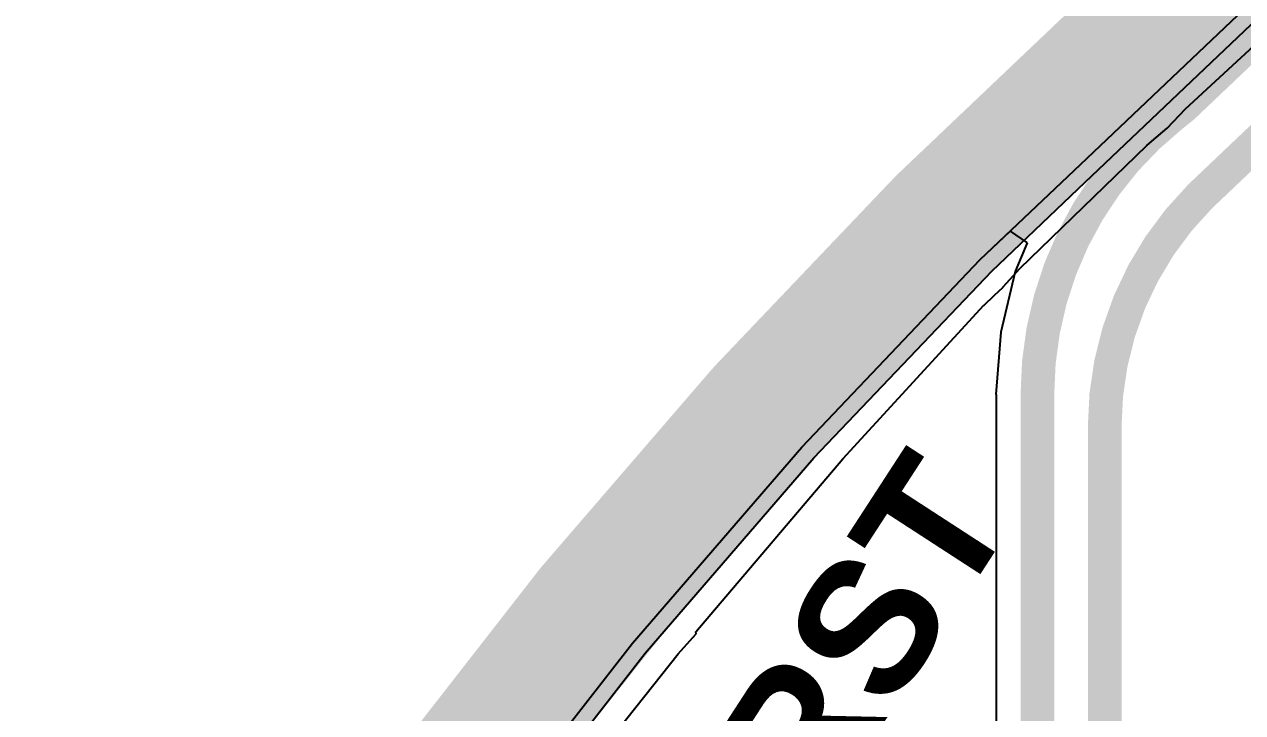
# Model space of a CAD drawing. Header units: inches. Extents: x -30 to 282, y -86 to 78.
# Drawn here: x -24.94 to -15.75, y -20.82 to -15.63 of the extents above; entities that cross this region are included whole.
import ezdxf

# ---------------------------------------------------------------- set-up
doc = ezdxf.new("R2010")
doc.units = ezdxf.units.IN
for name, color, linetype in [('Board Outline', 216, 'Continuous'), ('Bottom Layer', 5, 'Continuous'), ('GND 01', 76, 'Continuous'), ('GND 02', 16, 'Continuous'), ('PWR', 156, 'Continuous'), ('SIG 01', 90, 'Continuous'), ('Top Layer', 1, 'Continuous'), ('Top Overlay', 2, 'Continuous')]:
    doc.layers.add(name, color=color, linetype=linetype)
doc.styles.add('Arial_Bold', font='', dxfattribs={"height": 0.2})
doc.styles.get('Arial_Bold').set_extended_font_data('Arial', bold=True)

msp = doc.modelspace()

# ---------------------------------------------------------------- linework, layer by layer
at = {"layer": 'Board Outline', "const_width": 0.254}
msp.add_lwpolyline([(-17.29285086, -16.4464492), (0, 0)], dxfattribs=at)
msp.add_lwpolyline([(37.49466466, -16.44645174, -2.5025245443781), (-17.29285086, -16.44645174)], format="xyb", dxfattribs=at)
at = {"layer": 'Board Outline', "const_width": 0.127}
for points in [[(-17.35635086, -16.4464492, 1), (-17.22935086, -16.4464492, 1)], [(-17.35635086, -16.44645174, 1), (-17.22935086, -16.44645174, 1)]]:
    msp.add_lwpolyline(points, format="xyb", close=True, dxfattribs=at)
at = {"layer": 'Bottom Layer'}
for p, q in [((-17.02514756, -16.72792946), (0.15522194, -0.38845236)), ((-17.7327814, -17.4009304), (-17.02514756, -16.72792946)), ((-19.07956052, -18.8154564), (-17.7327814, -17.4009304)), ((-20.35453892, -20.29502672), (-19.07956052, -18.8154564)), ((-21.55457716, -21.83600662), (-20.35453892, -20.29502672))]:
    msp.add_line(p, q, dxfattribs=at)
at = {"layer": 'GND 01'}
for p, q in [((-16.94106848, -16.81633924), (0.20397724, -0.51045872)), ((-17.64652808, -17.4872777), (-16.94106848, -16.81633924)), ((-16.94106848, -16.81633924), (-16.94106848, -16.81633924)), ((-18.98910858, -18.89738918), (-17.64652808, -17.4872777)), ((-20.26013982, -20.37238242), (-18.98910858, -18.89738918)), ((-21.4564595, -21.90858712), (-20.26013982, -20.37238242))]:
    msp.add_line(p, q, dxfattribs=at)
at = {"layer": 'GND 01', "const_width": 1.016}
for points in [[(-17.29285086, -16.44645174), (0, 0)], [(-18.00746716, -17.12609478), (-17.29285086, -16.44645174)], [(-19.3675381, -18.55457808), (-18.00746716, -17.12609478)], [(-20.65509712, -20.04875086), (-19.3675381, -18.55457808)], [(-21.86697684, -21.60493266), (-20.65509712, -20.04875086)]]:
    msp.add_lwpolyline(points, dxfattribs=at)
at = {"layer": 'GND 01', "const_width": 0.508}
for points in [[(-17.54685086, -16.44645174, 1), (-17.03885086, -16.44645174, 1)], [(-17.54685086, -16.44645174, 1), (-17.03885086, -16.44645174, 1)], [(-18.26146716, -17.12609478, 1), (-17.75346716, -17.12609478, 1)], [(-18.26146716, -17.12609478, 1), (-17.75346716, -17.12609478, 1)], [(-19.6215381, -18.55457808, 1), (-19.1135381, -18.55457808, 1)], [(-19.6215381, -18.55457808, 1), (-19.1135381, -18.55457808, 1)], [(-20.90909712, -20.04875086, 1), (-20.40109712, -20.04875086, 1)], [(-20.90909712, -20.04875086, 1), (-20.40109712, -20.04875086, 1)]]:
    msp.add_lwpolyline(points, format="xyb", close=True, dxfattribs=at)
at = {"layer": 'GND 02'}
for p, q in [((-16.94106848, -16.81633924), (0.20397724, -0.51045872)), ((-17.64652808, -17.4872777), (-16.94106848, -16.81633924)), ((-16.94106848, -16.81633924), (-16.94106848, -16.81633924)), ((-18.98910858, -18.89738918), (-17.64652808, -17.4872777)), ((-20.26013982, -20.37238242), (-18.98910858, -18.89738918)), ((-21.4564595, -21.90858712), (-20.26013982, -20.37238242))]:
    msp.add_line(p, q, dxfattribs=at)
at = {"layer": 'GND 02', "const_width": 1.016}
for points in [[(-17.29285086, -16.44645174), (0, 0)], [(-18.00746716, -17.12609478), (-17.29285086, -16.44645174)], [(-19.3675381, -18.55457808), (-18.00746716, -17.12609478)], [(-20.65509712, -20.04875086), (-19.3675381, -18.55457808)], [(-21.86697684, -21.60493266), (-20.65509712, -20.04875086)]]:
    msp.add_lwpolyline(points, dxfattribs=at)
at = {"layer": 'GND 02', "const_width": 0.508}
for points in [[(-17.54685086, -16.44645174, 1), (-17.03885086, -16.44645174, 1)], [(-17.54685086, -16.44645174, 1), (-17.03885086, -16.44645174, 1)], [(-18.26146716, -17.12609478, 1), (-17.75346716, -17.12609478, 1)], [(-18.26146716, -17.12609478, 1), (-17.75346716, -17.12609478, 1)], [(-19.6215381, -18.55457808, 1), (-19.1135381, -18.55457808, 1)], [(-19.6215381, -18.55457808, 1), (-19.1135381, -18.55457808, 1)], [(-20.90909712, -20.04875086, 1), (-20.40109712, -20.04875086, 1)], [(-20.90909712, -20.04875086, 1), (-20.40109712, -20.04875086, 1)]]:
    msp.add_lwpolyline(points, format="xyb", close=True, dxfattribs=at)
at = {"layer": 'PWR'}
for p, q in [((-17.02514756, -16.72792946), (0.15522194, -0.38845236)), ((-17.7327814, -17.4009304), (-17.02514756, -16.72792946)), ((-19.07956052, -18.8154564), (-17.7327814, -17.4009304)), ((-20.35453892, -20.29502672), (-19.07956052, -18.8154564)), ((-21.55457716, -21.83600662), (-20.35453892, -20.29502672))]:
    msp.add_line(p, q, dxfattribs=at)
at = {"layer": 'SIG 01'}
for p, q in [((-16.18518226, -16.26331774), (-14.9309582, -15.10227104)), ((-16.32179362, -16.4087175), (-16.18518226, -16.26331774)), ((-16.43781574, -16.50623318), (-16.3217987, -16.40872004)), ((-16.3217987, -16.40872004), (-16.32179362, -16.4087175)), ((-17.43506546, -17.46683324), (-16.47623324, -16.53882138)), ((-16.47623324, -16.53882138), (-16.43781574, -16.50623318)), ((-17.5600995, -17.60685074), (-17.43506546, -17.46683324)), ((-17.627727, -17.67128546), (-17.5609504, -17.60891068)), ((-17.5609504, -17.60891068), (-17.5600995, -17.60685074)), ((-17.70432324, -17.74378722), (-17.627727, -17.67128546)), ((-18.77033076, -18.90570006), (-17.70614188, -17.74576842)), ((-17.70614188, -17.74576842), (-17.70432324, -17.74378722)), ((-19.76427594, -20.07590346), (-18.77033076, -18.90570006)), ((-19.87794856, -20.21031518), (-19.76427594, -20.07590346)), ((-19.87653886, -20.22467888), (-19.87794856, -20.21031518)), ((-20.01179386, -20.377531), (-19.87775298, -20.22761258)), ((-19.87775298, -20.22761258), (-19.87653886, -20.22467888)), ((-20.13781596, -20.5361159), (-20.01179386, -20.377531)), ((-20.6223997, -21.1459191), (-20.13781596, -20.5361159))]:
    msp.add_line(p, q, dxfattribs=at)
at = {"layer": 'SIG 01', "const_width": 0.2032}
for points in [[(-16.52633728, -16.19093282), (-15.12447826, -14.89321888)], [(-17.77031244, -17.39485472), (-16.5295961, -16.19401638)], [(-18.98394476, -18.71714824), (-17.77872746, -17.40349834)], [(-20.10381044, -20.03560128), (-18.98394476, -18.71714824)], [(-20.9733515, -21.12966564), (-20.1080243, -20.04072954)]]:
    msp.add_lwpolyline(points, dxfattribs=at)
for points in [[(-16.5295961, -16.19401638, -0.0055196891934259), (-16.52633728, -16.19093282)], [(-17.77872746, -17.40349834, -0.0148443721324482), (-17.77031244, -17.39485472)], [(-20.1080243, -20.04072954, -0.0081663794434055), (-20.10381044, -20.03560128)]]:
    msp.add_lwpolyline(points, format="xyb", dxfattribs=at)
at = {"layer": 'SIG 01', "const_width": 0.1016}
for points in [[(-16.5803961, -16.19401638, 1), (-16.4787961, -16.19401638, 1)], [(-16.5803961, -16.19401638, 1), (-16.4787961, -16.19401638, 1)], [(-16.57713728, -16.19093282, 1), (-16.47553728, -16.19093282, 1)], [(-16.57713728, -16.19093282, 1), (-16.47553728, -16.19093282, 1)], [(-17.82952746, -17.40349834, 1), (-17.72792746, -17.40349834, 1)], [(-17.82952746, -17.40349834, 1), (-17.72792746, -17.40349834, 1)], [(-17.82111244, -17.39485472, 1), (-17.71951244, -17.39485472, 1)], [(-17.82111244, -17.39485472, 1), (-17.71951244, -17.39485472, 1)], [(-19.03474476, -18.71714824, 1), (-18.93314476, -18.71714824, 1)], [(-19.03474476, -18.71714824, 1), (-18.93314476, -18.71714824, 1)], [(-20.1588243, -20.04072954, 1), (-20.0572243, -20.04072954, 1)], [(-20.1588243, -20.04072954, 1), (-20.0572243, -20.04072954, 1)], [(-20.15461044, -20.03560128, 1), (-20.05301044, -20.03560128, 1)], [(-20.15461044, -20.03560128, 1), (-20.05301044, -20.03560128, 1)]]:
    msp.add_lwpolyline(points, format="xyb", close=True, dxfattribs=at)
at = {"layer": 'Top Layer'}
for p, q in [((-17.7327814, -17.4009304), (-17.50772724, -17.18688968)), ((-17.50772724, -17.18688968), (-17.3792896, -17.27505816)), ((-17.3792896, -17.27505816), (-17.46856806, -17.49059494)), ((-19.07956052, -18.8154564), (-17.7327814, -17.4009304)), ((-17.46856806, -17.49059494), (-17.57865928, -17.94915638)), ((-17.57865928, -17.94915638), (-17.61565946, -18.4192926)), ((-17.61565946, -18.4192926), (-17.61236762, -18.41998856)), ((-17.61236762, -18.41998856), (-17.61236508, -18.42112394)), ((-17.61236508, -18.42112394), (-17.61236508, -22.97895328)), ((-20.35453892, -20.29502672), (-19.07956052, -18.8154564)), ((-21.55457716, -21.83600662), (-20.35453892, -20.29502672))]:
    msp.add_line(p, q, dxfattribs=at)
at = {"layer": 'Top Layer', "const_width": 0.254}
for points in [[(-16.20695006, -16.25051868), (-11.43985774, -11.71674822)], [(-16.07469734, -16.9247312), (-11.57530578, -12.64555764)], [(-16.28469438, -16.3122991), (-16.20695006, -16.25051868)], [(-16.07470242, -16.92473628), (-16.07469734, -16.9247312)], [(-16.07469988, -16.92473374), (-16.07469734, -16.9247312)], [(-17.30159608, -18.4192926), (-17.30159354, -18.42043052)], [(-17.30159354, -23.58728836), (-17.30159354, -18.42043052)], [(-16.79394152, -23.81880428), (-16.79394152, -18.66113616)]]:
    msp.add_lwpolyline(points, dxfattribs=at)
at = {"layer": 'Top Layer', "const_width": 0.127}
for points in [[(-16.27045006, -16.25051868, 1), (-16.14345006, -16.25051868, 1)], [(-16.27045006, -16.25051868, 1), (-16.14345006, -16.25051868, 1)], [(-16.34819438, -16.3122991, 1), (-16.22119438, -16.3122991, 1)], [(-16.34819438, -16.3122991, 1), (-16.22119438, -16.3122991, 1)], [(-16.13820242, -16.92473628, 1), (-16.01120242, -16.92473628, 1)], [(-16.13820242, -16.92473628, 1), (-16.01120242, -16.92473628, 1)], [(-16.13819988, -16.92473374, 1), (-16.01119988, -16.92473374, 1)], [(-16.13819734, -16.9247312, 1), (-16.01119734, -16.9247312, 1)], [(-16.13819734, -16.9247312, 1), (-16.01119734, -16.9247312, 1)], [(-16.13819734, -16.9247312, 1), (-16.01119734, -16.9247312, 1)], [(-17.36509608, -18.4192926, 1), (-17.23809608, -18.4192926, 1)], [(-17.36509608, -18.4192926, 1), (-17.23809608, -18.4192926, 1)], [(-17.36509354, -18.42043052, 1), (-17.23809354, -18.42043052, 1)], [(-17.36509354, -18.42043052, 1), (-17.23809354, -18.42043052, 1)], [(-16.85744152, -18.66113616, 1), (-16.73044152, -18.66113616, 1)], [(-16.85744152, -18.66113616, 1), (-16.73044152, -18.66113616, 1)]]:
    msp.add_lwpolyline(points, format="xyb", close=True, dxfattribs=at)
at = {"layer": 'Top Layer', "const_width": 0.254}
for points in [[(-17.30159608, -18.4192926, -0.2286947811035946), (-16.28469438, -16.3122991)], [(-16.79394152, -18.66113616, -0.1989118704670213), (-16.07470242, -16.92473628)]]:
    msp.add_lwpolyline(points, format="xyb", dxfattribs=at)

# ---------------------------------------------------------------- texts
at = {"layer": 'Top Overlay', "style": 'Arial_Bold'}
msp.add_text('NRST', height=1.00000054, rotation=57.00000000000001, dxfattribs=at).set_placement((-19.5155439, -22.52180408))

doc.saveas('drawing.dxf')
